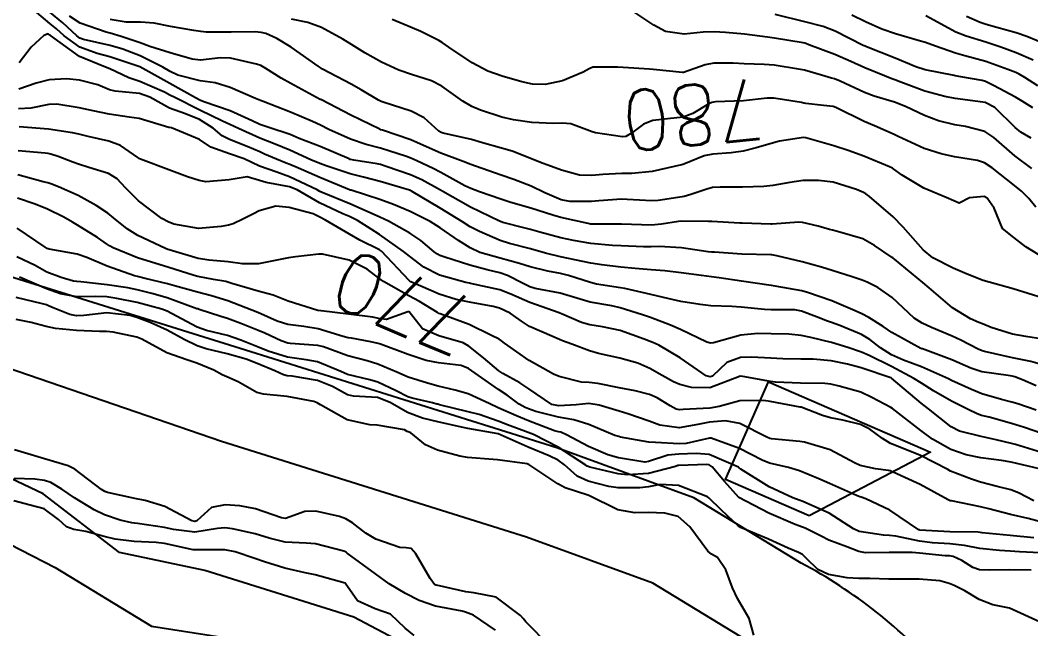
# Model space of a CAD drawing. Header units: metres. Extents: x 307586 to 320046, y 7427249 to 7434250.
# Drawn here: x 318973.4 to 319040.3, y 7429859 to 7429899.3 of the extents above; entities that cross this region are included whole.
import ezdxf
from ezdxf.enums import TextEntityAlignment as Align

# ---------------------------------------------------------------- set-up
doc = ezdxf.new("R2010")
doc.units = ezdxf.units.M
doc.header["$MEASUREMENT"] = 0
for name, color, linetype in [('Cotas', 45, 'Continuous'), ('Curvas de Nivel 1m', 11, 'Continuous'), ('Curvas de Nivel 5m', 15, 'Continuous'), ('Edificações', 30, 'Continuous'), ('Hidrografia', 140, 'Continuous'), ('Vias Primárias', 230, 'Continuous')]:
    doc.layers.add(name, color=color, linetype=linetype)
doc.styles.add('Style-STANDARD', font='STANDARD.shx')

msp = doc.modelspace()

# ---------------------------------------------------------------- linework, layer by layer
at = {"layer": 'Curvas de Nivel 1m', "flags": 128}
for points, elevation in [([(319041.093, 7429876.485), (319040.311, 7429876.711), (319039.095, 7429876.95), (319037.258, 7429877.371), (319037.101, 7429877.417), (319036.829, 7429877.534), (319035.68, 7429878.123), (319035.111, 7429878.381), (319033.733, 7429878.957), (319033.12, 7429879.239), (319032.593, 7429879.585), (319031.143, 7429880.949), (319030.19, 7429881.614), (319029.49, 7429881.959), (319029.158, 7429882.098), (319028.485, 7429882.311), (319027.164, 7429882.736), (319026.465, 7429882.96), (319025.169, 7429883.298), (319023.506, 7429883.697), (319023.174, 7429883.772), (319023.094, 7429883.781), (319021.174, 7429883.812), (319019.363, 7429883.936), (319019.175, 7429883.952), (319018.952, 7429883.976), (319017.178, 7429884.231), (319015.708, 7429884.321), (319015.178, 7429884.306), (319014.676, 7429884.307), (319013.178, 7429884.366), (319012.611, 7429884.394), (319011.18, 7429884.524), (319010.033, 7429884.709), (319009.183, 7429884.9), (319007.806, 7429885.265), (319007.188, 7429885.437), (319006.831, 7429885.537), (319005.352, 7429885.918), (319005.194, 7429885.966), (319005.125, 7429885.99), (319003.208, 7429886.933), (319001.384, 7429887.958), (319001.224, 7429888.055), (318999.984, 7429888.732), (318999.234, 7429889.062), (318997.623, 7429889.622), (318997.24, 7429889.741), (318997.018, 7429889.79), (318995.479, 7429890.036), (318995.275, 7429890.072), (318995.243, 7429890.08), (318995.172, 7429890.112), (318993.252, 7429890.944), (318991.857, 7429891.474), (318991.259, 7429891.723), (318990.998, 7429891.821), (318990.116, 7429892.097), (318989.267, 7429892.405), (318988.743, 7429892.643), (318987.281, 7429893.306), (318985.547, 7429893.898), (318985.291, 7429894.005), (318984.992, 7429894.163), (318983.302, 7429895.111), (318981.313, 7429896.2), (318979.322, 7429896.864), (318978.478, 7429897.086), (318977.332, 7429897.518), (318976.287, 7429898.266), (318975.79, 7429898.716), (318975.351, 7429899.083), (318973.903, 7429900.295)], 776), ([(319041.11, 7429878.182), (319039.984, 7429878.37), (319039.113, 7429878.529), (319037.683, 7429878.958), (319037.12, 7429879.194), (319036.884, 7429879.297), (319036.324, 7429879.542), (319035.134, 7429880.274), (319033.582, 7429881.576), (319033.157, 7429881.939), (319031.28, 7429883.491), (319031.173, 7429883.571), (319031.125, 7429883.601), (319029.96, 7429884.397), (319029.185, 7429884.823), (319027.519, 7429885.318), (319027.19, 7429885.393), (319026.988, 7429885.45), (319026.225, 7429885.665), (319025.196, 7429885.906), (319024.958, 7429885.921), (319023.194, 7429885.804), (319023.093, 7429885.802), (319021.195, 7429885.866), (319021.043, 7429885.874), (319019.196, 7429885.981), (319018.964, 7429885.985), (319017.196, 7429885.994), (319016.992, 7429885.977), (319015.853, 7429885.79), (319015.192, 7429885.741), (319013.205, 7429885.807), (319011.233, 7429885.799), (319011.193, 7429885.803), (319011.159, 7429885.807), (319010.998, 7429885.843), (319009.199, 7429886.249), (319008.671, 7429886.405), (319007.207, 7429886.859), (319005.886, 7429887.237), (319005.216, 7429887.447), (319003.804, 7429887.934), (319003.225, 7429888.149), (319002.838, 7429888.333), (319001.236, 7429889.219), (319000.744, 7429889.474), (318999.649, 7429889.984), (318999.246, 7429890.164), (318998.969, 7429890.269), (318997.251, 7429890.825), (318996.308, 7429891.079), (318995.257, 7429891.419), (318993.835, 7429892.054), (318993.267, 7429892.343), (318992.738, 7429892.598), (318991.28, 7429893.21), (318989.474, 7429893.923), (318989.291, 7429893.989), (318988.965, 7429894.113), (318987.3, 7429894.843), (318986.299, 7429895.141), (318985.304, 7429895.279), (318983.818, 7429895.665), (318983.31, 7429895.912), (318982.827, 7429896.185), (318981.324, 7429896.941), (318980.173, 7429897.375), (318979.334, 7429897.612), (318977.576, 7429898.011), (318977.341, 7429898.098), (318977.136, 7429898.253), (318976.213, 7429899.129), (318975.358, 7429899.836)], 777), ([(319041.144, 7429880.906), (319039.153, 7429881.51), (319037.158, 7429882.077), (319036.099, 7429882.482), (319035.166, 7429882.881), (319033.826, 7429883.573), (319033.178, 7429884.098), (319031.864, 7429885.593), (319031.203, 7429886.284), (319029.638, 7429887.624), (319029.401, 7429887.804), (319029.226, 7429887.903), (319028.765, 7429888.098), (319027.232, 7429888.572), (319026.264, 7429888.695), (319025.233, 7429888.692), (319024.357, 7429888.564), (319023.229, 7429888.357), (319022.641, 7429888.294), (319021.228, 7429888.249), (319019.741, 7429888.255), (319019.228, 7429888.217), (319018.855, 7429888.125), (319017.794, 7429887.764), (319017.355, 7429887.635), (319017.221, 7429887.611), (319015.642, 7429887.369), (319015.216, 7429887.34), (319013.593, 7429887.441), (319013.217, 7429887.443), (319011.711, 7429887.34), (319011.215, 7429887.31), (319009.783, 7429887.293), (319009.216, 7429887.41), (319008.131, 7429887.881), (319007.227, 7429888.319), (319006.08, 7429888.756), (319005.234, 7429889.039), (319003.536, 7429889.64), (319003.241, 7429889.749), (319002.719, 7429889.945), (319001.251, 7429890.503), (319000.304, 7429890.927), (318999.264, 7429891.384), (318997.38, 7429892.009), (318997.263, 7429892.048), (318997.195, 7429892.08), (318995.277, 7429893.003), (318993.333, 7429894.018), (318993.293, 7429894.042), (318993.255, 7429894.06), (318991.303, 7429895.101), (318990.669, 7429895.452), (318989.662, 7429896.105), (318989.316, 7429896.304), (318989.036, 7429896.394), (318987.323, 7429896.779), (318986.661, 7429896.802), (318985.32, 7429896.645), (318984.772, 7429896.714), (318983.327, 7429897.134), (318981.967, 7429897.567), (318981.337, 7429897.799), (318980.082, 7429898.223), (318979.345, 7429898.435), (318979.078, 7429898.5), (318977.351, 7429899.102), (318976.661, 7429899.566)], 778), ([(319040.35, 7429891.494), (319039.662, 7429891.889), (319039.28, 7429892.201), (319037.933, 7429893.524), (319037.296, 7429893.844), (319035.805, 7429894.059), (319035.298, 7429894.111), (319034.63, 7429894.237), (319033.303, 7429894.597), (319031.712, 7429895.193), (319031.31, 7429895.345), (319031.119, 7429895.411), (319030.617, 7429895.61), (319029.321, 7429896.15), (319028.405, 7429896.561), (319027.333, 7429897.022), (319025.616, 7429897.676), (319025.413, 7429897.748), (319025.344, 7429897.766), (319025.235, 7429897.79), (319023.347, 7429898.103), (319022.879, 7429898.173), (319021.349, 7429898.371), (319020.094, 7429898.482), (319019.351, 7429898.521), (319018.607, 7429898.5), (319017.349, 7429898.383), (319016.119, 7429898.557), (319015.355, 7429898.964), (319014.084, 7429899.813)], 782), ([(319040.456, 7429893.493), (319039.74, 7429893.944), (319039.3, 7429894.196), (319037.848, 7429894.984), (319037.31, 7429895.246), (319037.094, 7429895.316), (319035.676, 7429895.555), (319035.314, 7429895.624), (319035.233, 7429895.642), (319033.319, 7429896.017), (319032.697, 7429896.212), (319031.331, 7429896.777), (319029.435, 7429897.535), (319029.342, 7429897.575), (319029.225, 7429897.631), (319027.352, 7429898.58), (319026.572, 7429898.879), (319025.358, 7429899.197), (319023.385, 7429899.677)], 783), ([(319040.777, 7429894.951), (319039.932, 7429895.501), (319039.541, 7429895.732), (319039.318, 7429895.834), (319038.796, 7429896.041), (319037.328, 7429896.568), (319035.937, 7429896.948), (319035.336, 7429897.108), (319033.994, 7429897.573), (319033.345, 7429897.817), (319033.015, 7429897.914), (319031.351, 7429898.384), (319030.454, 7429898.714), (319029.359, 7429899.195), (319028.465, 7429899.639)], 784), ([(319041.345, 7429897.684), (319040.058, 7429898.207), (319039.352, 7429898.465), (319038.067, 7429898.812), (319037.358, 7429899.009), (319036.971, 7429899.148), (319036.054, 7429899.55)], 786), ([(319041.174, 7429883.572), (319039.996, 7429884.309), (319039.187, 7429884.919), (319038.453, 7429885.517), (319037.882, 7429886.854), (319037.421, 7429887.528), (319037.224, 7429887.621), (319036.25, 7429887.545), (319035.581, 7429887.191), (319035.22, 7429887.342), (319034.716, 7429887.565), (319033.229, 7429888.183), (319031.791, 7429889.041), (319031.241, 7429889.445), (319031.148, 7429889.508), (319030.965, 7429889.604), (319029.253, 7429890.305), (319028.22, 7429890.678), (319027.263, 7429890.981), (319025.427, 7429891.522), (319025.271, 7429891.534), (319023.672, 7429891.291), (319023.265, 7429891.188), (319022.119, 7429890.852), (319021.257, 7429890.628), (319020.477, 7429890.509), (319019.253, 7429890.441), (319018.677, 7429890.331), (319017.346, 7429889.769), (319017.273, 7429889.739), (319017.243, 7429889.728), (319017.187, 7429889.716), (319015.238, 7429889.294), (319013.893, 7429889.157), (319013.236, 7429889.144), (319011.98, 7429889.089), (319011.235, 7429889.026), (319010.432, 7429889.049), (319009.238, 7429889.373), (319007.84, 7429889.884), (319007.246, 7429890.126), (319005.978, 7429890.633), (319005.257, 7429890.837), (319004.009, 7429891.185), (319003.265, 7429891.401), (319001.407, 7429891.823), (319001.272, 7429891.868), (319001.118, 7429891.962), (319000.135, 7429892.83), (318999.286, 7429893.272), (318997.434, 7429893.866), (318997.292, 7429893.917), (318997.112, 7429894.013), (318995.965, 7429894.696), (318995.303, 7429895.065), (318993.417, 7429896.059), (318993.314, 7429896.12), (318993.128, 7429896.25), (318991.335, 7429897.521), (318990.39, 7429898.094), (318989.654, 7429898.415), (318989.347, 7429898.491), (318988.943, 7429898.518), (318987.347, 7429898.506), (318985.695, 7429898.504), (318985.347, 7429898.543), (318984.889, 7429898.624), (318983.35, 7429898.886), (318982.263, 7429899.107), (318981.352, 7429899.159), (318980.409, 7429899.163), (318979.354, 7429899.342)], 779), ([(319040.382, 7429889.493), (319039.255, 7429890.312), (319037.863, 7429891.524), (319037.277, 7429891.937), (319035.991, 7429892.26), (319035.281, 7429892.37), (319034.207, 7429892.648), (319033.287, 7429892.993), (319032.012, 7429893.593), (319031.296, 7429893.866), (319029.941, 7429894.262), (319029.302, 7429894.507), (319027.7, 7429895.255), (319027.311, 7429895.408), (319027.123, 7429895.465), (319026.46, 7429895.663), (319025.318, 7429895.986), (319024.937, 7429896.065), (319023.322, 7429896.318), (319022.654, 7429896.376), (319021.323, 7429896.418), (319020.595, 7429896.46), (319019.324, 7429896.461), (319018.745, 7429896.333), (319017.314, 7429895.835), (319017.257, 7429895.828), (319015.316, 7429896.025), (319015.071, 7429896.048), (319013.318, 7429896.169), (319012.943, 7429896.199), (319011.318, 7429896.195), (319011.073, 7429896.087), (319010.67, 7429895.85), (319009.307, 7429895.294), (319008.146, 7429895.04), (319007.305, 7429895.057), (319006.614, 7429895.209), (319005.31, 7429895.589), (319004.36, 7429895.93), (319003.321, 7429896.473), (319001.771, 7429897.521), (319001.341, 7429897.818), (319001.101, 7429897.964), (318999.914, 7429898.55), (318999.351, 7429898.801), (318998.025, 7429899.334)], 781), ([(319040.68, 7429873.486), (319039.462, 7429873.907), (319039.058, 7429874.029), (319038.386, 7429874.19), (319037.063, 7429874.573), (319036.378, 7429874.852), (319035.072, 7429875.46), (319034.863, 7429875.562), (319033.084, 7429876.349), (319031.878, 7429876.805), (319031.096, 7429877.151), (319030.354, 7429877.611), (319029.663, 7429878.176), (319029.112, 7429878.509), (319027.671, 7429879.091), (319027.119, 7429879.285), (319026.843, 7429879.377), (319026.131, 7429879.665), (319025.128, 7429880.041), (319024.694, 7429880.12), (319023.129, 7429880.132), (319022.679, 7429880.156), (319021.132, 7429880.306), (319020.507, 7429880.355), (319019.133, 7429880.406), (319018.411, 7429880.48), (319017.137, 7429880.686), (319015.988, 7429880.939), (319015.143, 7429881.151), (319013.432, 7429881.534), (319013.149, 7429881.587), (319011.545, 7429881.836), (319011.154, 7429881.93), (319009.688, 7429882.392), (319009.16, 7429882.534), (319008.339, 7429882.7), (319007.164, 7429882.98), (319006.464, 7429883.198), (319005.169, 7429883.556), (319003.836, 7429883.933), (319003.176, 7429884.231), (319002.403, 7429884.726), (319001.189, 7429885.549), (319000.947, 7429885.72), (319000.538, 7429885.97), (318999.203, 7429886.629), (318998.116, 7429887.094), (318997.214, 7429887.432), (318995.313, 7429888.039), (318995.24, 7429888.057), (318995.223, 7429888.062), (318995.191, 7429888.072), (318993.231, 7429888.879), (318991.815, 7429889.496), (318991.24, 7429889.745), (318990.995, 7429889.838), (318990.357, 7429890.093), (318989.575, 7429890.434), (318989.248, 7429890.575), (318988.427, 7429890.942), (318987.256, 7429891.406), (318986.76, 7429891.64), (318986.163, 7429892.146), (318985.271, 7429892.727), (318984.341, 7429893.105), (318983.282, 7429893.477), (318981.976, 7429894.193), (318981.295, 7429894.439), (318979.679, 7429894.606), (318979.298, 7429894.691), (318978.527, 7429895.011), (318977.304, 7429895.332), (318976.462, 7429895.42), (318975.304, 7429895.343), (318974.454, 7429895.136), (318973.297, 7429894.724)], 774), ([(319041.038, 7429871.943), (319039.894, 7429872.35), (319039.044, 7429872.611), (319037.55, 7429873.023), (319037.049, 7429873.149), (319036.76, 7429873.244), (319036.161, 7429873.543), (319035.411, 7429873.909), (319035.058, 7429874.089), (319033.865, 7429874.772), (319033.07, 7429875.28), (319032.574, 7429875.585), (319031.085, 7429876.387), (319029.606, 7429877.112), (319029.098, 7429877.321), (319028.196, 7429877.639), (319027.106, 7429877.978), (319025.741, 7429878.303), (319025.11, 7429878.435), (319024.288, 7429878.511), (319023.111, 7429878.54), (319022.246, 7429878.574), (319021.11, 7429878.463), (319019.312, 7429877.953), (319019.105, 7429877.917), (319018.861, 7429877.997), (319017.114, 7429878.831), (319016.452, 7429879.116), (319015.121, 7429879.616), (319014.605, 7429879.805), (319013.13, 7429880.271), (319012.572, 7429880.385), (319011.135, 7429880.636), (319010.021, 7429880.975), (319009.143, 7429881.232), (319007.501, 7429881.533), (319007.149, 7429881.643), (319006.642, 7429881.898), (319005.656, 7429882.41), (319005.16, 7429882.579), (319004.307, 7429882.783), (319003.164, 7429883.079), (319001.516, 7429883.61), (319001.171, 7429883.728), (319001.016, 7429883.808), (319000.813, 7429883.965), (318999.917, 7429884.716), (318999.185, 7429885.205), (318997.771, 7429886.004), (318997.197, 7429886.268), (318996.763, 7429886.453), (318995.209, 7429887.143), (318993.383, 7429887.896), (318993.222, 7429887.967), (318993.054, 7429888.062), (318991.231, 7429888.935), (318990.372, 7429889.231), (318989.238, 7429889.645), (318988.227, 7429890.12), (318987.246, 7429890.445), (318986.005, 7429890.903), (318985.255, 7429891.407), (318983.409, 7429892.179), (318983.263, 7429892.202), (318983.237, 7429892.207), (318981.272, 7429892.786), (318980.598, 7429892.885), (318979.276, 7429893.074), (318978.211, 7429893.308), (318977.282, 7429893.505), (318975.815, 7429893.742), (318975.285, 7429893.724), (318974.087, 7429893.486), (318973.28, 7429893.435)], 773), ([(319041.021, 7429870.701), (319039.31, 7429871.225), (319039.03, 7429871.294), (319038.029, 7429871.52), (319037.035, 7429871.741), (319035.597, 7429872.11), (319035.041, 7429872.398), (319033.538, 7429873.575), (319033.057, 7429873.958), (319031.1, 7429875.6), (319031.073, 7429875.615), (319031.044, 7429875.63), (319029.083, 7429876.285), (319028.185, 7429876.541), (319027.089, 7429876.745), (319025.9, 7429876.859), (319025.091, 7429876.874), (319023.89, 7429876.893), (319023.091, 7429876.923), (319021.816, 7429876.988), (319021.092, 7429876.976), (319020.179, 7429876.641), (319019.232, 7429875.748), (319019.072, 7429875.687), (319018.817, 7429875.753), (319017.091, 7429876.959), (319015.674, 7429877.791), (319015.278, 7429877.971), (319015.105, 7429878.037), (319014.714, 7429878.196), (319013.112, 7429878.755), (319011.949, 7429878.998), (319011.116, 7429879.13), (319010.563, 7429879.294), (319009.229, 7429879.868), (319009.123, 7429879.908), (319009.072, 7429879.923), (319007.134, 7429880.615), (319005.884, 7429881.166), (319005.146, 7429881.446), (319003.213, 7429881.879), (319003.152, 7429881.89), (319002.898, 7429881.943), (319001.158, 7429882.43), (319000.127, 7429882.945), (318999.168, 7429883.675), (318998.776, 7429883.994), (318997.184, 7429885.124), (318996.635, 7429885.466), (318995.714, 7429886.032), (318995.197, 7429886.305), (318994.752, 7429886.492), (318993.21, 7429887.204), (318991.722, 7429888.075), (318991.225, 7429888.276), (318989.683, 7429888.559), (318989.229, 7429888.694), (318988.426, 7429888.923), (318987.229, 7429888.736), (318985.673, 7429888.598), (318985.228, 7429888.682), (318984.461, 7429888.937), (318983.235, 7429889.393), (318981.346, 7429890.094), (318981.242, 7429890.147), (318981.213, 7429890.171), (318981.177, 7429890.201), (318980.035, 7429891.002), (318979.253, 7429891.288), (318977.896, 7429891.605), (318977.258, 7429891.758), (318976.853, 7429891.85), (318975.261, 7429892.078), (318973.328, 7429892.233)], 772), ([(319040.883, 7429869.604), (319039.011, 7429870.041), (319038.369, 7429870.16), (319037.015, 7429870.337), (319036.037, 7429870.525), (319035.023, 7429870.887), (319033.815, 7429871.572), (319033.038, 7429872.138), (319031.156, 7429873.599), (319031.054, 7429873.664), (319029.779, 7429874.338), (319029.063, 7429874.672), (319027.622, 7429875.089), (319027.069, 7429875.219), (319026.68, 7429875.266), (319025.069, 7429875.273), (319023.419, 7429875.347), (319023.07, 7429875.396), (319021.244, 7429875.718), (319021.073, 7429875.742), (319021.054, 7429875.739), (319021.029, 7429875.721), (319019.065, 7429874.965), (319017.839, 7429874.989), (319017.067, 7429875.184), (319016.648, 7429875.356), (319015.894, 7429875.788), (319015.08, 7429876.243), (319014.3, 7429876.593), (319013.09, 7429876.934), (319011.696, 7429877.232), (319011.097, 7429877.413), (319009.912, 7429877.858), (319009.31, 7429878.072), (319009.106, 7429878.157), (319008.595, 7429878.388), (319007.114, 7429879.03), (319006.592, 7429879.372), (319005.831, 7429879.909), (319005.128, 7429880.234), (319004.706, 7429880.348), (319003.133, 7429880.637), (319002.267, 7429880.818), (319001.141, 7429881.159), (319000.577, 7429881.401), (318999.264, 7429881.988), (318999.18, 7429882.026), (318999.144, 7429882.063), (318997.313, 7429884.009), (318997.174, 7429884.106), (318995.88, 7429884.73), (318995.184, 7429885.127), (318993.614, 7429886.056), (318993.196, 7429886.284), (318992.788, 7429886.475), (318991.205, 7429886.913), (318990.311, 7429886.989), (318989.202, 7429886.683), (318988.829, 7429886.483), (318988.123, 7429886.121), (318987.487, 7429885.83), (318987.189, 7429885.735), (318986.689, 7429885.639), (318985.187, 7429885.52), (318983.569, 7429885.796), (318983.191, 7429885.947), (318982.758, 7429886.184), (318981.21, 7429887.354), (318980.37, 7429888.213), (318979.801, 7429888.794), (318979.232, 7429889.149), (318977.927, 7429889.552), (318977.238, 7429889.76), (318976.876, 7429889.892), (318975.89, 7429890.27), (318975.408, 7429890.441), (318975.245, 7429890.473), (318975.034, 7429890.493), (318973.246, 7429890.649)], 771), ([(319040.962, 7429866.111), (319040.131, 7429866.327), (319038.969, 7429866.584), (319037.547, 7429866.952), (319036.976, 7429867.093), (319035.058, 7429867.483), (319034.982, 7429867.499), (319034.853, 7429867.561), (319032.993, 7429868.576), (319031.212, 7429869.387), (319031.002, 7429869.474), (319030.903, 7429869.503), (319030.025, 7429869.615), (319029.006, 7429869.831), (319028.631, 7429870.011), (319027.021, 7429870.867), (319025.327, 7429871.377), (319025.029, 7429871.42), (319023.144, 7429871.586), (319023.032, 7429871.613), (319022.841, 7429871.702), (319021.042, 7429872.611), (319020.097, 7429872.787), (319019.042, 7429872.688), (319018.262, 7429872.536), (319017.038, 7429872.326), (319015.75, 7429872.499), (319015.043, 7429872.767), (319013.622, 7429873.24), (319013.049, 7429873.415), (319011.738, 7429873.833), (319011.054, 7429873.935), (319010.197, 7429873.853), (319009.052, 7429873.772), (319008.602, 7429873.875), (319007.063, 7429874.91), (319006.472, 7429875.304), (319005.358, 7429875.916), (319005.076, 7429876.093), (319004.069, 7429876.949), (319003.1, 7429877.734), (319002.714, 7429877.944), (319001.107, 7429878.412), (319000.019, 7429878.883), (318999.14, 7429879.99), (318999.107, 7429880.006), (318999.058, 7429879.991), (318997.636, 7429879.487), (318997.118, 7429879.556), (318996.742, 7429879.638), (318995.121, 7429879.833), (318993.31, 7429880.058), (318993.123, 7429880.088), (318993.089, 7429880.095), (318991.129, 7429880.696), (318990.133, 7429881.095), (318989.136, 7429881.376), (318987.395, 7429881.873), (318987.141, 7429881.969), (318987.013, 7429882.003), (318986.195, 7429882.144), (318985.146, 7429882.337), (318984.913, 7429882.395), (318983.155, 7429882.954), (318982.072, 7429883.278), (318981.164, 7429883.577), (318979.548, 7429884.224), (318979.303, 7429884.357), (318979.175, 7429884.447), (318978.508, 7429884.909), (318977.188, 7429885.744), (318976.86, 7429885.925), (318976.265, 7429886.264), (318975.201, 7429886.789), (318974.371, 7429887.122), (318973.211, 7429887.526)], 769), ([(319040.514, 7429865.052), (319038.95, 7429865.191), (319037.097, 7429865.383), (319036.952, 7429865.402), (319036.832, 7429865.413), (319034.952, 7429865.445), (319032.972, 7429865.561), (319032.953, 7429865.565), (319032.91, 7429865.58), (319030.972, 7429866.87), (319029.388, 7429867.624), (319029.083, 7429867.728), (319028.984, 7429867.76), (319028.778, 7429867.839), (319026.993, 7429868.63), (319026.274, 7429868.939), (319025.001, 7429869.473), (319024.264, 7429869.687), (319023.007, 7429869.978), (319022.522, 7429870.193), (319021.021, 7429870.958), (319019.139, 7429871.64), (319019.031, 7429871.634), (319017.496, 7429871.295), (319017.025, 7429871.269), (319015.466, 7429871.354), (319015.027, 7429871.377), (319013.138, 7429871.712), (319013.032, 7429871.74), (319012.778, 7429871.823), (319011.04, 7429872.553), (319010.043, 7429872.855), (319009.044, 7429873.018), (319007.527, 7429873.406), (319007.05, 7429873.581), (319006.831, 7429873.674), (319006.427, 7429873.899), (319005.626, 7429874.479), (319005.062, 7429874.857), (319003.526, 7429875.935), (319003.077, 7429876.24), (319002.588, 7429876.437), (319001.083, 7429876.623), (319000.279, 7429876.778), (318999.091, 7429877.172), (318997.241, 7429877.869), (318997.101, 7429877.909), (318996.597, 7429878.018), (318995.324, 7429878.256), (318995.105, 7429878.286), (318994.784, 7429878.366), (318993.111, 7429878.865), (318992.164, 7429879.017), (318991.114, 7429879.151), (318990.41, 7429879.384), (318989.121, 7429879.948), (318988.726, 7429880.114), (318987.129, 7429880.729), (318986.05, 7429881.064), (318985.134, 7429881.289), (318983.596, 7429881.717), (318983.14, 7429881.848), (318981.661, 7429882.195), (318981.145, 7429882.334), (318980.96, 7429882.389), (318979.155, 7429883.03), (318977.804, 7429883.603), (318977.166, 7429883.819), (318975.304, 7429884.145), (318975.172, 7429884.193), (318975.036, 7429884.281), (318973.185, 7429885.535)], 768), ([(319040.939, 7429864.048), (319039.56, 7429864.121), (319038.939, 7429864.166), (319038.245, 7429864.212), (319036.941, 7429864.347), (319035.934, 7429864.537), (319034.944, 7429864.644), (319033.81, 7429864.705), (319032.945, 7429864.828), (319031.384, 7429865.16), (319030.949, 7429865.206), (319030.559, 7429865.216), (319028.951, 7429865.464), (319028.575, 7429865.634), (319026.968, 7429866.673), (319025.209, 7429867.447), (319024.981, 7429867.528), (319024.563, 7429867.684), (319022.99, 7429868.411), (319021.123, 7429869.597), (319021.003, 7429869.684), (319020.984, 7429869.702), (319020.958, 7429869.721), (319019.015, 7429870.558), (319018.153, 7429870.622), (319017.015, 7429870.575), (319016.28, 7429870.515), (319015.007, 7429870.102), (319014.749, 7429870.06), (319013.011, 7429870.33), (319012.309, 7429870.531), (319011.022, 7429871.094), (319009.559, 7429871.862), (319009.192, 7429872.025), (319009.035, 7429872.06), (319008.781, 7429872.127), (319007.042, 7429872.791), (319006.254, 7429873.11), (319005.05, 7429873.638), (319004.441, 7429873.926), (319003.059, 7429874.572), (319002.189, 7429874.822), (319001.064, 7429875.082), (319000.364, 7429875.269), (318999.07, 7429875.679), (318998.325, 7429875.997), (318997.081, 7429876.54), (318996.356, 7429876.749), (318995.089, 7429877.083), (318993.471, 7429877.682), (318993.099, 7429877.776), (318991.287, 7429877.892), (318991.101, 7429877.922), (318990.662, 7429878.087), (318989.587, 7429878.582), (318989.11, 7429878.785), (318988.007, 7429879.228), (318987.117, 7429879.553), (318986.674, 7429879.692), (318985.242, 7429880.158), (318985.149, 7429880.186), (318985.123, 7429880.193), (318985.077, 7429880.207), (318983.13, 7429880.921), (318982.104, 7429881.22), (318981.135, 7429881.45), (318980.505, 7429881.578), (318979.139, 7429881.789), (318977.41, 7429881.978), (318977.14, 7429881.998), (318976.921, 7429882.034), (318976.088, 7429882.266), (318975.148, 7429882.623), (318974.386, 7429883.056), (318973.163, 7429883.646)], 767), ([(319040.346, 7429862.908), (319038.927, 7429862.924), (319037.55, 7429862.901), (319036.927, 7429862.931), (319036.477, 7429863.085), (319035.758, 7429863.548), (319035.182, 7429863.802), (319034.936, 7429863.842), (319034.644, 7429863.855), (319032.937, 7429864.021), (319032.459, 7429864.063), (319030.938, 7429864.08), (319029.358, 7429864.045), (319028.938, 7429864.129), (319028.123, 7429864.456), (319026.945, 7429864.891), (319026.441, 7429865.15), (319025.362, 7429865.674), (319024.955, 7429865.83), (319024.716, 7429865.923), (319022.968, 7429866.685), (319020.983, 7429867.72), (319020.024, 7429868.766), (319019.219, 7429869.747), (319019.005, 7429869.873), (319018.867, 7429869.889), (319017.004, 7429869.837), (319016.945, 7429869.829), (319016.778, 7429869.773), (319014.998, 7429869.309), (319013.605, 7429869.205), (319012.997, 7429869.27), (319011.12, 7429869.72), (319011.002, 7429869.753), (319010.941, 7429869.78), (319010.856, 7429869.842), (319009.02, 7429871.037), (319007.377, 7429871.887), (319007.034, 7429872.024), (319005.655, 7429872.527), (319005.041, 7429872.765), (319003.781, 7429873.197), (319003.047, 7429873.389), (319001.156, 7429873.855), (319001.052, 7429873.881), (319000.986, 7429873.895), (319000.683, 7429873.966), (318999.351, 7429874.281), (318999.057, 7429874.381), (318998.293, 7429874.765), (318997.066, 7429875.353), (318996.552, 7429875.502), (318995.071, 7429875.846), (318994.611, 7429876.045), (318993.082, 7429876.686), (318992.327, 7429876.825), (318991.087, 7429876.992), (318989.798, 7429877.394), (318989.096, 7429877.673), (318987.991, 7429878.121), (318987.106, 7429878.424), (318985.713, 7429878.755), (318985.111, 7429878.973), (318983.398, 7429879.899), (318983.122, 7429880.045), (318982.775, 7429880.183), (318981.127, 7429880.623), (318979.79, 7429880.881), (318979.13, 7429880.982), (318978.36, 7429881.008), (318977.13, 7429880.98), (318976.06, 7429881.194), (318975.135, 7429881.524), (318973.329, 7429882.298)], 766), ([(319021.981, 7429858.6), (319021.671, 7429859.712), (319020.902, 7429861.024), (319020.552, 7429861.725), (319020.122, 7429862.929), (319019.558, 7429863.741), (319019.161, 7429863.973), (319018.937, 7429864.15), (319017.735, 7429865.762), (319016.963, 7429866.445), (319016.078, 7429866.671), (319014.967, 7429866.713), (319014.087, 7429866.688), (319012.969, 7429866.893), (319011.038, 7429867.839), (319010.983, 7429867.859), (319009.474, 7429868.349), (319008.99, 7429868.615), (319007.075, 7429869.889), (319007.003, 7429869.924), (319006.958, 7429869.937), (319005.007, 7429870.201), (319004.699, 7429870.232), (319003.009, 7429870.359), (319002.51, 7429870.446), (319001.016, 7429870.838), (319000.239, 7429871.19), (318999.256, 7429871.987), (318999.089, 7429872.054), (318999.024, 7429872.081), (318998.835, 7429872.182), (318997.03, 7429872.495), (318996.537, 7429872.511), (318995.035, 7429872.845), (318993.265, 7429873.842), (318993.052, 7429873.984), (318992.832, 7429874.062), (318991.056, 7429874.391), (318989.497, 7429874.544), (318989.058, 7429874.666), (318987.825, 7429875.363), (318987.068, 7429875.688), (318986.77, 7429875.835), (318986.199, 7429876.143), (318985.08, 7429876.603), (318984.427, 7429876.822), (318983.09, 7429877.288), (318981.431, 7429878.197), (318981.104, 7429878.325), (318979.54, 7429878.656), (318979.108, 7429878.697), (318978.643, 7429878.699), (318977.108, 7429878.763), (318975.728, 7429878.89), (318975.11, 7429879.023), (318974.117, 7429879.286), (318973.115, 7429879.496)], 764), ([(319008.468, 7429857.874), (319006.879, 7429859.479), (319006.688, 7429859.7), (319006.515, 7429859.896), (319004.901, 7429861.119), (319003.426, 7429861.414), (319002.906, 7429861.479), (319000.959, 7429861.903), (319000.902, 7429861.918), (319000.87, 7429861.928), (319000.82, 7429861.961), (319000.528, 7429862.346), (318999.597, 7429863.98), (318999.28, 7429864.328), (318998.937, 7429864.372), (318998.529, 7429864.402), (318996.942, 7429864.949), (318996.287, 7429865.36), (318995.389, 7429866.033), (318994.957, 7429866.305), (318994.541, 7429866.463), (318992.964, 7429866.817), (318992.239, 7429866.792), (318990.957, 7429866.33), (318990.683, 7429866.359), (318988.966, 7429866.957), (318987.937, 7429867.152), (318986.969, 7429867.23), (318986.062, 7429867.048), (318985.093, 7429866.158), (318984.953, 7429866.118), (318984.754, 7429866.162), (318982.967, 7429867.122), (318981.652, 7429867.514), (318980.975, 7429867.642), (318979.165, 7429868.043), (318978.981, 7429868.105), (318978.78, 7429868.232), (318976.996, 7429869.596), (318976.56, 7429869.818), (318975.003, 7429870.28), (318973.009, 7429870.873)], 763), ([(319004.873, 7429858.926), (319003.408, 7429859.935), (319002.886, 7429860.135), (319002.646, 7429860.182), (319000.888, 7429860.512), (318999.817, 7429860.901), (318998.897, 7429861.354), (318997.817, 7429862.001), (318996.913, 7429862.652), (318995.047, 7429864.038), (318994.985, 7429864.091), (318994.934, 7429864.119), (318994.81, 7429864.165), (318992.939, 7429864.654), (318992.314, 7429864.691), (318990.94, 7429864.765), (318989.877, 7429865.031), (318988.945, 7429865.304), (318987.436, 7429865.638), (318986.949, 7429865.715), (318986.463, 7429865.653), (318984.945, 7429865.409), (318983.536, 7429865.585), (318982.948, 7429865.719), (318981.162, 7429865.986), (318980.951, 7429866.008), (318980.78, 7429866.032), (318980, 7429866.214), (318978.958, 7429866.571), (318978.294, 7429866.906), (318976.975, 7429867.701), (318976.137, 7429868.263), (318975.41, 7429868.696), (318974.988, 7429868.836), (318974.36, 7429868.915), (318972.99, 7429868.975)], 762), ([(318999.473, 7429858.585), (318998.874, 7429859.063), (318997.902, 7429860), (318996.886, 7429860.347), (318995.732, 7429860.868), (318994.903, 7429862.04), (318992.911, 7429862.598), (318992.252, 7429862.728), (318990.917, 7429863.036), (318989.563, 7429863.461), (318988.926, 7429863.669), (318987.617, 7429864.123), (318986.934, 7429864.239), (318985.018, 7429864.243), (318984.934, 7429864.24), (318984.848, 7429864.246), (318982.938, 7429864.66), (318982.394, 7429864.73), (318980.939, 7429864.802), (318979.681, 7429864.959), (318978.942, 7429865.128), (318977.728, 7429865.459), (318976.946, 7429865.604), (318976.46, 7429865.77), (318975.914, 7429866.266), (318974.963, 7429866.956), (318974.044, 7429867.212), (318972.971, 7429867.488)], 761)]:
    msp.add_lwpolyline(points, dxfattribs=dict(at, elevation=elevation))
at = {"layer": 'Curvas de Nivel 5m', "flags": 128}
for points, elevation in [([(319040.644, 7429886.918), (319040.189, 7429887.496), (319039.708, 7429887.983), (319039.231, 7429888.365), (319037.75, 7429889.525), (319037.248, 7429889.857), (319036.782, 7429890.005), (319035.253, 7429890.262), (319034.379, 7429890.446), (319033.261, 7429890.802), (319031.54, 7429891.597), (319031.274, 7429891.729), (319029.958, 7429892.298), (319029.283, 7429892.595), (319027.438, 7429893.502), (319027.292, 7429893.568), (319027.226, 7429893.585), (319026.585, 7429893.661), (319025.408, 7429893.792), (319025.294, 7429893.811), (319025.127, 7429893.849), (319023.297, 7429894.144), (319022.858, 7429894.144), (319021.295, 7429893.971), (319019.432, 7429893.886), (319019.294, 7429893.875), (319019.195, 7429893.85), (319018.99, 7429893.753), (319017.935, 7429893.115), (319017.284, 7429892.887), (319016.256, 7429892.759), (319015.282, 7429892.663), (319014.669, 7429892.416), (319013.871, 7429891.814), (319013.487, 7429891.6), (319013.269, 7429891.578), (319011.493, 7429891.838), (319011.274, 7429891.904), (319009.859, 7429892.441), (319009.279, 7429892.477), (319008.697, 7429892.458), (319007.279, 7429892.534), (319006.066, 7429892.694), (319005.283, 7429892.889), (319003.879, 7429893.342), (319003.289, 7429893.591), (319002.693, 7429893.946), (319001.303, 7429894.934), (319000.617, 7429895.281), (318999.31, 7429895.704), (318998.461, 7429895.999), (318997.32, 7429896.515), (318996.214, 7429897.143), (318995.338, 7429897.695), (318994.754, 7429898.046), (318993.35, 7429898.804), (318992.429, 7429899.145), (318991.356, 7429899.372)], 780), ([(319040.479, 7429896.642), (319039.337, 7429897.132), (319038.322, 7429897.52), (319037.346, 7429897.843), (319036.029, 7429898.229), (319035.352, 7429898.511), (319033.363, 7429899.58)], 785), ([(319040.682, 7429875.091), (319039.768, 7429875.5), (319039.262, 7429875.694), (319039.076, 7429875.739), (319038.807, 7429875.783), (319037.08, 7429876.035), (319036.35, 7429876.275), (319035.092, 7429876.817), (319033.139, 7429877.543), (319033.103, 7429877.555), (319033.034, 7429877.581), (319031.113, 7429878.62), (319030.533, 7429879.024), (319029.581, 7429879.623), (319029.126, 7429879.863), (319028.694, 7429880.07), (319027.139, 7429880.718), (319025.538, 7429881.283), (319025.148, 7429881.384), (319023.381, 7429881.698), (319023.153, 7429881.737), (319023.111, 7429881.743), (319021.156, 7429882.022), (319019.667, 7429882.251), (319019.159, 7429882.323), (319018.509, 7429882.407), (319017.161, 7429882.585), (319016.084, 7429882.708), (319015.163, 7429882.777), (319014.117, 7429882.857), (319013.164, 7429882.961), (319011.898, 7429883.1), (319011.167, 7429883.226), (319010.655, 7429883.335), (319009.171, 7429883.636), (319008.17, 7429883.88), (319007.176, 7429884.159), (319005.784, 7429884.516), (319005.181, 7429884.713), (319003.805, 7429885.316), (319003.19, 7429885.628), (319002.671, 7429885.945), (319001.206, 7429886.857), (318999.306, 7429887.989), (318999.252, 7429888.018), (318999.223, 7429888.031), (318999.164, 7429888.05), (318997.229, 7429888.622), (318996.111, 7429888.906), (318995.234, 7429889.126), (318993.643, 7429889.652), (318993.24, 7429889.81), (318992.64, 7429890.066), (318991.249, 7429890.698), (318990.263, 7429891.104), (318989.257, 7429891.487), (318987.848, 7429892.124), (318987.267, 7429892.402), (318986.787, 7429892.62), (318985.281, 7429893.354), (318983.616, 7429894.177), (318983.295, 7429894.343), (318982.95, 7429894.53), (318981.303, 7429895.236), (318980.579, 7429895.484), (318979.311, 7429896.077), (318978.922, 7429896.234), (318977.323, 7429896.903), (318975.387, 7429898.279), (318975.364, 7429898.301), (318975.343, 7429898.317), (318975.237, 7429898.388), (318974.959, 7429898.284), (318974.105, 7429897.518), (318973.315, 7429896.47)], 775), ([(319040.517, 7429867.487), (319039.504, 7429868.018), (319038.99, 7429868.212), (319038.079, 7429868.432), (319036.995, 7429868.729), (319036.38, 7429868.922), (319035.002, 7429869.464), (319034.811, 7429869.562), (319033.016, 7429870.483), (319031.536, 7429871.084), (319031.028, 7429871.285), (319030.493, 7429871.608), (319029.662, 7429872.243), (319029.042, 7429872.544), (319027.865, 7429872.821), (319027.046, 7429872.992), (319026.521, 7429873.131), (319025.113, 7429873.679), (319025.069, 7429873.695), (319025.053, 7429873.698), (319025.033, 7429873.7), (319023.057, 7429874.069), (319022.631, 7429874.131), (319021.057, 7429874.102), (319019.673, 7429873.741), (319019.052, 7429873.623), (319017.287, 7429873.531), (319017.05, 7429873.519), (319016.835, 7429873.558), (319016.442, 7429873.779), (319015.574, 7429874.308), (319015.06, 7429874.531), (319014.111, 7429874.761), (319013.064, 7429874.962), (319011.651, 7429875.251), (319011.068, 7429875.313), (319010.566, 7429875.346), (319009.071, 7429875.71), (319008.696, 7429875.874), (319007.086, 7429876.78), (319005.466, 7429877.915), (319005.262, 7429878.075), (319005.106, 7429878.18), (319004.594, 7429878.439), (319003.115, 7429879.157), (319001.207, 7429879.874), (319001.122, 7429879.899), (319001.079, 7429879.917), (319001.021, 7429879.962), (318999.835, 7429880.681), (318999.134, 7429881.054), (318997.451, 7429882.007), (318997.146, 7429882.219), (318996.363, 7429882.814), (318995.164, 7429883.422), (318993.403, 7429883.824), (318993.169, 7429883.824), (318991.612, 7429883.629), (318991.165, 7429883.565), (318989.938, 7429883.321), (318989.159, 7429883.165), (318988.111, 7429883.168), (318987.161, 7429883.31), (318985.903, 7429883.408), (318985.163, 7429883.522), (318983.257, 7429884.094), (318983.172, 7429884.122), (318983.004, 7429884.182), (318981.181, 7429885.052), (318980.466, 7429885.491), (318979.573, 7429886.224), (318979.197, 7429886.532), (318978.406, 7429887.037), (318977.215, 7429887.692), (318975.931, 7429888.269), (318975.414, 7429888.466), (318975.225, 7429888.524), (318974.907, 7429888.602), (318973.231, 7429889.061)], 770), ([(319040.883, 7429859.48), (319038.896, 7429860.395), (319037.811, 7429860.609), (319036.905, 7429860.969), (319035.946, 7429861.545), (319035.251, 7429861.89), (319034.918, 7429862.032), (319034.29, 7429862.196), (319032.92, 7429862.306), (319032.198, 7429862.31), (319030.92, 7429862.315), (319029.656, 7429862.354), (319028.92, 7429862.362), (319028.153, 7429862.406), (319026.923, 7429862.61), (319026.208, 7429862.943), (319025.461, 7429863.672), (319025.189, 7429863.93), (319024.937, 7429864.071), (319024.258, 7429864.368), (319022.945, 7429864.954), (319021.093, 7429865.719), (319020.954, 7429865.809), (319019.825, 7429866.883), (319018.982, 7429867.699), (319018.907, 7429867.751), (319016.99, 7429868.513), (319015.765, 7429868.562), (319014.989, 7429868.426), (319014.434, 7429868.36), (319012.988, 7429868.351), (319012.375, 7429868.44), (319010.993, 7429868.799), (319010.266, 7429869.121), (319009.431, 7429869.864), (319009.008, 7429870.186), (319008.412, 7429870.476), (319007.02, 7429871.043), (319005.033, 7429871.92), (319003.036, 7429872.276), (319002.62, 7429872.361), (319001.041, 7429872.726), (319000.028, 7429872.965), (318999.043, 7429873.327), (318997.893, 7429874.002), (318997.056, 7429874.338), (318995.451, 7429874.428), (318995.058, 7429874.511), (318994.061, 7429875.052), (318993.067, 7429875.464), (318991.407, 7429875.74), (318991.07, 7429875.774), (318990.821, 7429875.834), (318990.252, 7429876.092), (318989.08, 7429876.588), (318988.342, 7429876.86), (318987.089, 7429877.226), (318985.703, 7429877.542), (318985.097, 7429877.745), (318984.252, 7429878.169), (318983.109, 7429878.789), (318982.004, 7429879.301), (318981.117, 7429879.633), (318980.668, 7429879.756), (318979.12, 7429879.926), (318977.604, 7429879.759), (318977.118, 7429879.736), (318976.675, 7429879.813), (318975.56, 7429880.273), (318975.249, 7429880.403), (318975.125, 7429880.452), (318974.871, 7429880.537), (318973.129, 7429880.939)], 765)]:
    msp.add_lwpolyline(points, dxfattribs=dict(at, elevation=elevation))
at = {"layer": 'Edificações'}
msp.add_lwpolyline([(319025.644, 7429866.505), (319020.106, 7429868.903), (319022.943, 7429875.367), (319033.665, 7429870.708), (319025.644, 7429866.505)], dxfattribs=at)
at = {"layer": 'Hidrografia'}
for points in [[(319044.047, 7429840.438), (319036.547, 7429842.183), (319031.337, 7429842.919), (319027.545, 7429841.642), (319024.477, 7429842.323), (319021.494, 7429845.174), (319013.811, 7429849.826), (319006.908, 7429853.741), (318995.476, 7429859.796), (318985.62, 7429862.873), (318979.952, 7429864.065), (318974.914, 7429867.945), (318969.716, 7429870.413), (318965.369, 7429871.265), (318958.458, 7429873.492), (318953.174, 7429876.386), (318949.722, 7429877.748), (318947.123, 7429877.961), (318940.155, 7429878.649), (318932.954, 7429879.926), (318923.189, 7429882.445)], [(318926.514, 7429878.074), (318934.654, 7429876.131), (318947.612, 7429874.336), (318952.861, 7429872.861), (318958.777, 7429869.57), (318968.077, 7429866.981), (318975.709, 7429863.089), (318982.08, 7429859.2), (318990.269, 7429857.912), (318994.396, 7429857.526), (318998.524, 7429855.916), (319010.432, 7429847.778), (319015.72, 7429846.224), (319018.934, 7429845.189), (319022.252, 7429841.979), (319026.192, 7429837.63), (319029.809, 7429838.192), (319035.541, 7429839.298), (319042.772, 7429837.216), (319051.761, 7429831.881), (319057.168, 7429828.107), (319061.527, 7429821.156)]]:
    msp.add_lwpolyline(points, dxfattribs=at)
at = {"layer": 'Vias Primárias'}
msp.add_lwpolyline([(319058.11, 7429596.509), (319055.425, 7429618.425), (319053.564, 7429653.979), (319053.771, 7429699.657), (319052.794, 7429747.895), (319053.12, 7429760.483), (319054.499, 7429777.234), (319055.926, 7429796.238), (319055.109, 7429809.597), (319051.763, 7429823.992), (319047.85, 7429836.007, 0.095462), (319041.403, 7429848.483), (319034.415, 7429856.056, 0.088997), (319025.115, 7429863.376), (319017.993, 7429867.696), (319008.919, 7429870.995), (318988.669, 7429877.343), (318963.537, 7429885.183), (318939.729, 7429895.108), (318929.568, 7429901.243), (318920.984, 7429910.175)], format="xyb", dxfattribs=at)
msp.add_lwpolyline([(319058.11, 7429596.509), (319055.425, 7429618.425), (319053.564, 7429653.979), (319053.771, 7429699.657), (319052.794, 7429747.895), (319053.12, 7429760.483), (319054.499, 7429777.234), (319055.926, 7429796.238), (319055.109, 7429809.597), (319051.763, 7429823.992), (319047.85, 7429836.007, 0.095462), (319041.403, 7429848.483), (319034.415, 7429856.056, 0.088997), (319025.115, 7429863.376), (319017.993, 7429867.696), (319008.919, 7429870.995), (318988.669, 7429877.343), (318963.537, 7429885.183), (318939.729, 7429895.108), (318929.568, 7429901.243), (318920.984, 7429910.175)], format="xyb", dxfattribs=at)
msp.add_lwpolyline([(319050.636, 7429605.835), (319048.038, 7429640.013), (319047.854, 7429682.703), (319046.926, 7429717.228), (319046.554, 7429748.057), (319046.885, 7429760.82), (319048.277, 7429777.724), (319049.67, 7429796.281), (319048.91, 7429808.694), (319045.744, 7429822.316), (319042.072, 7429833.592), (319036.245, 7429844.87), (319030.164, 7429851.458), (319021.553, 7429858.236), (319015.282, 7429862.04), (319006.918, 7429865.08), (318986.722, 7429871.412), (318961.837, 7429879.956), (318937.204, 7429889.391), (318925.1, 7429895.48)], dxfattribs=at)
msp.add_lwpolyline([(319050.636, 7429605.835), (319048.038, 7429640.013), (319047.854, 7429682.703), (319046.926, 7429717.228), (319046.554, 7429748.057), (319046.885, 7429760.82), (319048.277, 7429777.724), (319049.67, 7429796.281), (319048.91, 7429808.694), (319045.744, 7429822.316), (319042.072, 7429833.592), (319036.245, 7429844.87), (319030.164, 7429851.458), (319021.553, 7429858.236), (319015.282, 7429862.04), (319006.918, 7429865.08), (318986.722, 7429871.412), (318961.837, 7429879.956), (318937.204, 7429889.391), (318925.1, 7429895.48)], dxfattribs=at)

# ---------------------------------------------------------------- texts
at = {"layer": 'Cotas', "style": 'Style-STANDARD'}
for s, rotation, p in [('780', 185.58562, (319017.948, 7429893.023, 780)), ('770', 157.26508, (318998.739, 7429880.599, 770))]:
    msp.add_text(s, height=4, rotation=rotation, dxfattribs=at).set_placement(p, align=Align.MIDDLE_CENTER)

doc.saveas('drawing.dxf')
